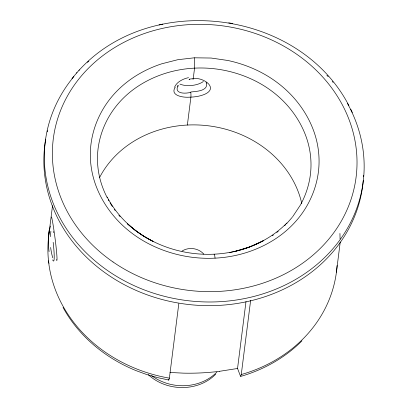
<?xml version="1.0" encoding="UTF-8"?>
<svg xmlns="http://www.w3.org/2000/svg" width="408" height="408" viewBox="0 0 408 408"><rect width="100%" height="100%" fill="white"/><g stroke="black" fill="none" stroke-linecap="round" stroke-linejoin="round"><path stroke-width="0.61" d="M48.858 234.707L52.515 205.76M187.369 125.042L190.893 97.15A3.805 0.367 87.1 0 0 190.781 91.989C196.34 91.372 207.606 91.163 206.718 83.39M192.907 78.984A3.805 0.367 87.1 0 0 193.214 78.79L194.56 68.136A7.609 0.739 87.1 0 0 194.335 57.808L211.14 58.038L227.817 60.476A116.943 102.178 7.2 0 1 254.363 69.125C270.805 76.495 285.671 87.516 296.993 101.572A117.805 102.933 7.2 0 1 312.62 128.122C318.791 143.443 320.683 160.471 317.648 176.73A117.805 102.933 7.2 0 1 307.647 204.566C299.36 219.611 286.798 232.081 272.141 240.944A116.943 102.178 7.2 0 1 247.651 252.164C226.435 259.111 203.393 260.11 181.58 255.49A116.943 102.178 7.2 0 1 155.035 246.835C138.593 239.471 123.726 228.449 112.404 214.389A117.805 102.933 7.2 0 1 96.778 187.838C90.607 172.523 88.715 155.494 91.744 139.235A117.805 102.933 7.2 0 1 101.745 111.399C110.032 96.354 122.594 83.88 137.256 75.021A116.943 102.178 7.2 0 1 161.746 63.796L177.75 59.716L194.335 57.808M168.866 379.996L169.386 378.185L178.806 303.644M240.577 376.395L237.543 368.48L245.993 301.583M301.945 340.858C285.07 357.806 263.604 369.781 240.695 376.405L241.256 374.62L250.645 300.303M336.406 272.279L340.231 242.031M169.386 378.185L169.391 378.145A144.998 126.699 7.2 0 1 50.357 226.042M175.221 87.19C169.631 95.722 183.284 97.588 188.766 97.216C194.351 97.099 200.063 96.385 205.199 94.069C219.229 87.343 201.725 76.505 193.214 78.79M292.561 216.877L300.344 205.142A109.976 96.094 7.2 0 0 309.682 179.153C312.513 163.98 310.743 148.079 304.985 133.778A109.976 96.094 7.2 0 0 290.394 108.997C280.908 97.226 268.765 87.705 255.27 80.927A109.018 95.258 7.2 0 0 225.813 70.63C205.454 66.305 183.942 67.249 164.138 73.731A109.018 95.258 7.2 0 0 137.108 86.868C125.2 94.88 115.076 105.585 108.12 118.167A109.976 96.094 7.2 0 0 98.787 144.151C95.951 159.329 97.726 175.226 103.484 189.531A109.976 96.094 7.2 0 0 107.177 197.625M72.002 78.504L76.969 72.578M177.205 86.343L178.097 85.252M292.184 217.331L286.691 223.599M78.948 70.385C151.506 -9.292 299.273 9.848 348.906 105.58M76.556 73.037L79.356 69.931M286.87 222.998C271.544 238.558 251.073 248.559 229.689 252.496M284.565 225.711L285.855 224.456M215.74 374.187C198.018 392.17 166.5 391.68 148.298 374.661M276.803 232.458L278.236 231.326M272.36 235.727L273.365 235.013M234.768 251.44L249.533 246.962L263.813 240.506C220.85 263.986 163.623 256.938 127.561 223.875L135.334 230.408L143.794 236.232L153.112 241.434C133.737 231.775 117.203 216.23 107.136 196.988M162.838 24.123L159.074 24.944M237.543 368.48L219.519 371.311M170.009 372.468L183.197 373.136A120.615 57.482 -5.9 0 0 219.524 371.321M228.735 22.823L232.621 23.552M168.744 380.026L157.661 377.635L146.278 374.371L136.323 370.734C105.886 358.438 78.841 336.513 63.056 307.454M168.672 379.996L168.428 379.659M118.866 215.251L120.059 216.658M206.035 82.161L206.234 82.447M206.55 83.008L206.667 83.263M350.804 109.308L352.323 112.521M181.983 251.109A15.575 13.612 7.2 0 1 203.801 254.128M216.929 372.055A46.726 40.831 7.2 0 1 151.669 375.681M337.09 265.486A144.998 126.699 7.2 0 1 241.271 374.539M49.072 263.282A15.575 7.426 -5.9 0 1 48.491 260.804M363.253 180.418A160.222 139.995 7.2 0 1 185.558 304.133A160.222 139.995 7.2 0 1 45.742 139.123M47.272 131.835A160.222 139.995 7.2 0 1 47.568 130.631M363.579 175.409A160.222 139.995 7.2 0 1 363.518 176.664M203.357 81.513A15.224 7.257 -5.9 0 1 179.867 84.058M347.417 103.413A160.222 139.995 7.2 0 1 297.86 278.129A160.222 139.995 7.2 0 1 91.586 257.887A160.222 139.995 7.2 0 1 73.868 76.566M87.46 62.378A160.222 139.995 7.2 0 1 88.842 61.139M326.879 75.261A160.222 139.995 7.2 0 1 328.16 76.658M332.296 81.422A160.222 139.995 7.2 0 1 333.096 82.391M214.062 254.419A7.609 0.739 87.1 0 1 215.062 258.152M190.735 92.381A15.091 6.773 -18.8 0 1 178.332 85.757M174.609 87.149A18.62 11.337 -7.1 0 1 188.516 77.648M189.429 79.407A3.805 0.311 79.1 0 1 189.139 79.29M189.118 79.223A17.544 10.781 -7.2 0 1 193.219 78.718M99.506 177.653A106.942 93.442 7.2 0 1 208.988 125.878A106.942 93.442 7.2 0 1 301.787 203.597M115.097 210.436A109.976 96.094 7.2 0 1 114.388 209.452M112.333 206.448A109.976 96.094 7.2 0 1 110.089 202.868M108.88 200.787A109.976 96.094 7.2 0 1 108.299 199.742M50.332 236.65A22.675 0.311 -84.2 0 1 50.888 231.285M53.321 232.642A22.68 0.342 87.1 0 1 53.27 231.55M51.571 216.98A22.68 1.097 82.6 0 1 55.86 244.963A22.68 1.097 82.6 0 1 56.432 259.682M53.168 242.347A22.675 2.132 82.4 0 1 52.688 259.901M52.821 257.82A22.68 4.039 87.1 0 1 50.643 247.472M49.093 251.629A22.68 5.442 -88.2 0 1 48.991 230.668M340.088 239.042A22.675 0.617 89.5 0 1 339.94 233.447M113.026 261.967A152.612 133.345 7.2 0 0 355.888 178.724A152.612 133.345 7.2 0 0 145.182 33.252A152.612 133.345 7.2 0 0 113.026 261.967"/></g></svg>
